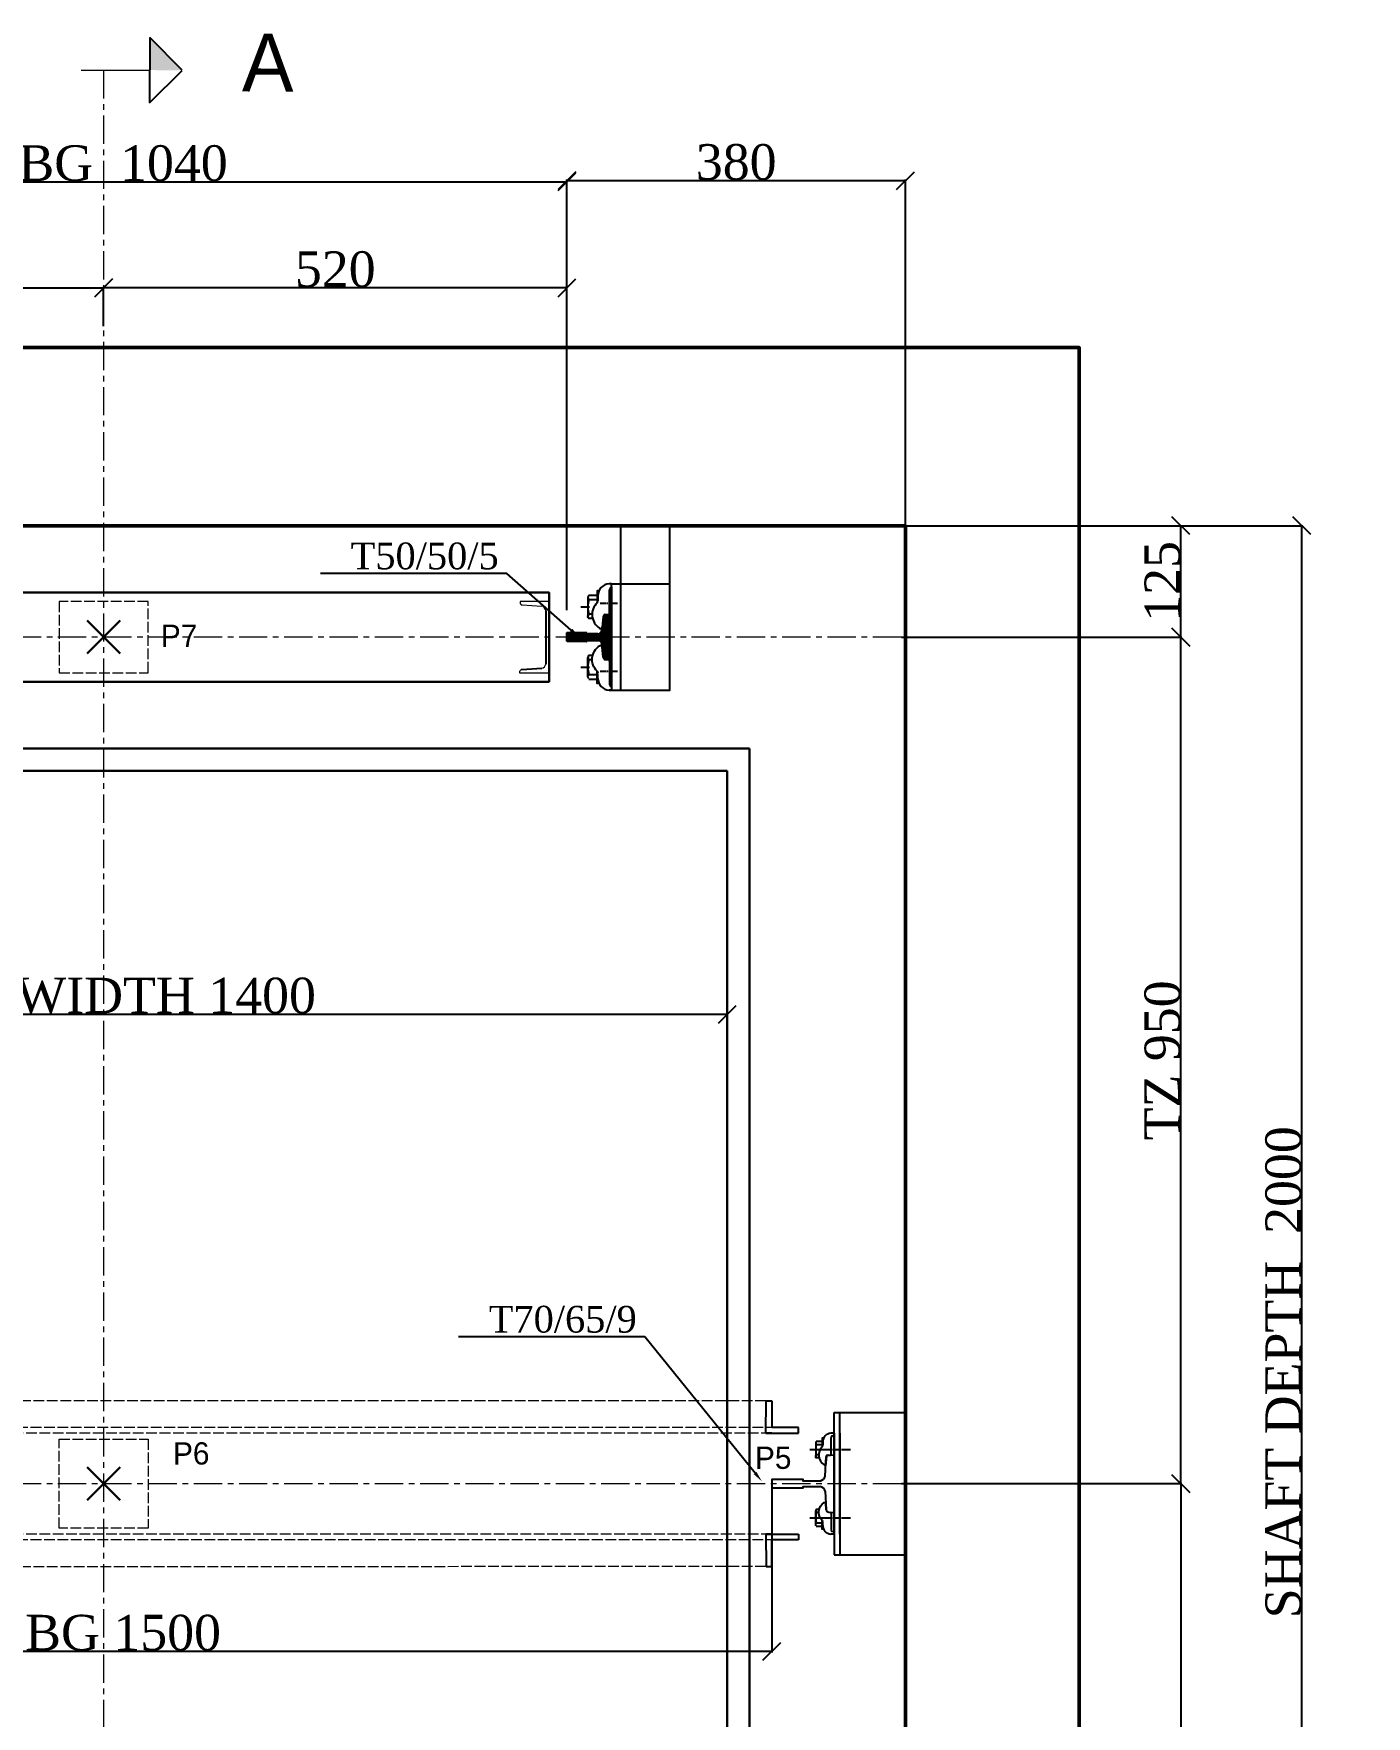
# Model space of a CAD drawing. Header units: millimetres. Extents: x 130 to 2977, y 155 to 3551.
# Drawn here: x 1481 to 2977, y 1662 to 3551 of the extents above; entities that cross this region are included whole.
import ezdxf
from ezdxf import colors
from ezdxf.entities.mleader import LeaderData, LeaderLine
from ezdxf.math import Vec2, Vec3

# ---------------------------------------------------------------- set-up
doc = ezdxf.new("R2010")
doc.units = ezdxf.units.MM
for name, pattern in [('ACAD_ISO02W100', [15, 12, -3]), ('ACAD_ISO10W100', [18, 12, -3, 0, -3]), ('CENTER', [50.8, 31.75, -6.35, 6.35, -6.35]), ('CENTER2', [28.575, 19.05, -3.175, 3.175, -3.175])]:
    doc.linetypes.add(name, pattern=pattern)
for name, color, linetype in [('7', 6, 'ACAD_ISO10W100'), ('PDF_0', 7, 'Continuous'), ('PDF_gide rail', 7, 'Continuous')]:
    doc.layers.add(name, color=color, linetype=linetype)
for name, color, linetype, lineweight in [('Car', 3, 'Continuous', 18), ('CL', 2, 'CENTER', 0), ('DL', 8, 'ACAD_ISO02W100', 0), ('step&guides', 3, 'Continuous', 30), ('Wall', 1, 'Continuous', 50)]:
    doc.layers.add(name, color=color, linetype=linetype, lineweight=lineweight)
doc.styles.add('nassar2', font='cent.shx', dxfattribs={"height": 60})
doc.styles.add('top', font='cent.shx', dxfattribs={"height": 40})
doc.dimstyles.new('top', dxfattribs={"dimtxt": 35, "dimasz": 20, "dimexe": 1.25, "dimexo": 0.625, "dimtad": 1, "dimtxsty": 'top', "dimblk": 'OBLIQUE', "dimcen": 2.5, "dimadec": 0, "dimazin": 0, "dimtfac": 1, "dimtmove": 0, "dimatfit": 3, "dimldrblk": 'OBLIQUE', "dimfxl": 1, "dimarcsym": 0})
pattern_1 = [(45, (19074.27063, -6497.71146), (-0.08838834765, 0.08838834765), [])]

# ---------------------------------------------------------------- blocks, each defined once
blk = doc.blocks.new('_Oblique')
at = {"color": 0, "linetype": 'ByBlock', "lineweight": -2}
blk.add_line((-0.5, -0.5), (0.5, 0.5), dxfattribs=at)
blk = doc.blocks.new('*D35')
at = {"color": 0, "lineweight": -2, "transparency": 16777216}
for p, q in [((1039.9, 2999.2), (1039.9, 3266.8)), ((1559.9, 3231.2), (1559.9, 3266.8)), ((1039.9, 3265.6), (1559.9, 3265.6))]:
    blk.add_line(p, q, dxfattribs=at)
at = {"layer": 'Defpoints', "color": 0, "transparency": 16777216}
for p in [(1559.9, 3265.6), (1559.9, 3230.5), (1039.9, 2998.6)]:
    blk.add_point(p, dxfattribs=at)
at = {"color": 0, "lineweight": -2, "transparency": 16777216, "xscale": 20, "yscale": 20, "zscale": 20, "rotation": 180}
blk.add_blockref('_Oblique', (1039.9, 3265.6), dxfattribs=at)
at = {"color": 0, "lineweight": -2, "transparency": 16777216, "xscale": 20, "yscale": 20, "zscale": 20}
blk.add_blockref('_Oblique', (1559.9, 3265.6), dxfattribs=at)
at = {"color": 0, "transparency": 16777216, "insert": (1299.9, 3286.2), "char_height": 40, "attachment_point": 5, "style": 'top'}
blk.add_mtext('520', dxfattribs=at)
blk = doc.blocks.new('*D36')
at = {"color": 0, "lineweight": -2, "transparency": 16777216}
for p, q in [((1559.9, 3222.4), (1559.9, 3266.8)), ((2079.9, 2999.2), (2079.9, 3266.8)), ((2079.9, 3265.6), (1559.9, 3265.6))]:
    blk.add_line(p, q, dxfattribs=at)
at = {"layer": 'Defpoints', "color": 0, "transparency": 16777216}
for p in [(1559.9, 3265.6), (1559.9, 3221.7), (2079.9, 2998.6)]:
    blk.add_point(p, dxfattribs=at)
at = {"color": 0, "lineweight": -2, "transparency": 16777216, "xscale": 20, "yscale": 20, "zscale": 20, "rotation": 180}
blk.add_blockref('_Oblique', (1559.9, 3265.6), dxfattribs=at)
at = {"color": 0, "lineweight": -2, "transparency": 16777216, "xscale": 20, "yscale": 20, "zscale": 20}
blk.add_blockref('_Oblique', (2079.9, 3265.6), dxfattribs=at)
at = {"color": 0, "transparency": 16777216, "insert": (1819.9, 3286.2), "char_height": 40, "attachment_point": 5, "style": 'top'}
blk.add_mtext('520', dxfattribs=at)
blk = doc.blocks.new('*D37')
at = {"color": 0, "lineweight": -2, "transparency": 16777216}
for p, q in [((1039.9, 2904), (1039.9, 3385.9)), ((1039.9, 3384.6), (2079.9, 3384.6)), ((2079.9, 2904), (2079.9, 3385.9))]:
    blk.add_line(p, q, dxfattribs=at)
at = {"layer": 'Defpoints', "color": 0, "transparency": 16777216}
for p in [(2079.9, 3384.6), (1039.9, 2903.4), (2079.9, 2903.4)]:
    blk.add_point(p, dxfattribs=at)
at = {"color": 0, "lineweight": -2, "transparency": 16777216, "xscale": 20, "yscale": 20, "zscale": 20, "rotation": 180}
blk.add_blockref('_Oblique', (1039.9, 3384.6), dxfattribs=at)
at = {"color": 0, "lineweight": -2, "transparency": 16777216, "xscale": 20, "yscale": 20, "zscale": 20}
blk.add_blockref('_Oblique', (2079.9, 3384.6), dxfattribs=at)
at = {"color": 0, "transparency": 16777216, "insert": (1559.9, 3405.2), "char_height": 40, "attachment_point": 5, "style": 'top'}
blk.add_mtext('DBG  1040', dxfattribs=at)
blk = doc.blocks.new('*D39')
at = {"color": 0, "lineweight": -2, "transparency": 16777216}
for p, q in [((2079.9, 2904), (2079.9, 3387.1)), ((2079.9, 3385.9), (2459.9, 3385.9)), ((2459.9, 2874.2), (2459.9, 3387.1))]:
    blk.add_line(p, q, dxfattribs=at)
at = {"layer": 'Defpoints', "color": 0, "transparency": 16777216}
for p in [(2459.9, 3385.9), (2079.9, 2903.4), (2459.9, 2873.6)]:
    blk.add_point(p, dxfattribs=at)
at = {"color": 0, "lineweight": -2, "transparency": 16777216, "xscale": 20, "yscale": 20, "zscale": 20, "rotation": 180}
blk.add_blockref('_Oblique', (2079.9, 3385.9), dxfattribs=at)
at = {"color": 0, "lineweight": -2, "transparency": 16777216, "xscale": 20, "yscale": 20, "zscale": 20}
blk.add_blockref('_Oblique', (2459.9, 3385.9), dxfattribs=at)
at = {"color": 0, "transparency": 16777216, "insert": (2269.9, 3406.5), "char_height": 40, "attachment_point": 5, "style": 'top'}
blk.add_mtext('380', dxfattribs=at)
blk = doc.blocks.new('*D47')
at = {"color": 0, "lineweight": -2, "transparency": 16777216}
for p, q in [((2691.7, 2998.6), (2770.2, 2998.6)), ((2769, 2873.6), (2769, 2998.6)), ((2455.5, 2873.6), (2770.2, 2873.6))]:
    blk.add_line(p, q, dxfattribs=at)
at = {"layer": 'Defpoints', "color": 0, "transparency": 16777216}
for p in [(2691, 2998.6), (2769, 2998.6), (2454.9, 2873.6)]:
    blk.add_point(p, dxfattribs=at)
at = {"color": 0, "lineweight": -2, "transparency": 16777216, "xscale": 20, "yscale": 20, "zscale": 20}
for p, rotation in [((2769, 2998.6), 90), ((2769, 2873.6), 270)]:
    blk.add_blockref('_Oblique', p, dxfattribs=dict(at, rotation=rotation))
at = {"color": 0, "transparency": 16777216, "insert": (2748.4, 2936.1), "char_height": 40, "attachment_point": 5, "rotation": 90, "style": 'top'}
blk.add_mtext('125', dxfattribs=at)
blk = doc.blocks.new('*D48')
at = {"color": 0, "lineweight": -2, "transparency": 16777216}
for p, q in [((2455.5, 1923.6), (2770.2, 1923.6)), ((2769, 1923.6), (2769, 998.6)), ((2460.5, 998.6), (2770.2, 998.6))]:
    blk.add_line(p, q, dxfattribs=at)
at = {"layer": 'Defpoints', "color": 0, "transparency": 16777216}
for p in [(2454.9, 1923.6), (2459.9, 998.6), (2769, 998.6)]:
    blk.add_point(p, dxfattribs=at)
at = {"color": 0, "lineweight": -2, "transparency": 16777216, "xscale": 20, "yscale": 20, "zscale": 20}
for p, rotation in [((2769, 1923.6), 90), ((2769, 998.6), 270)]:
    blk.add_blockref('_Oblique', p, dxfattribs=dict(at, rotation=rotation))
at = {"color": 0, "transparency": 16777216, "insert": (2748.4, 1461.1), "char_height": 40, "attachment_point": 5, "rotation": 90, "style": 'top'}
blk.add_mtext('925', dxfattribs=at)
blk = doc.blocks.new('*D49')
at = {"color": 0, "lineweight": -2, "transparency": 16777216}
for p, q in [((2460.5, 2873.6), (2770.2, 2873.6)), ((2769, 1923.6), (2769, 2873.6)), ((2455.5, 1923.6), (2770.2, 1923.6))]:
    blk.add_line(p, q, dxfattribs=at)
at = {"layer": 'Defpoints', "color": 0, "transparency": 16777216}
for p in [(2459.9, 2873.6), (2769, 2873.6), (2454.9, 1923.6)]:
    blk.add_point(p, dxfattribs=at)
at = {"color": 0, "lineweight": -2, "transparency": 16777216, "xscale": 20, "yscale": 20, "zscale": 20}
for p, rotation in [((2769, 2873.6), 90), ((2769, 1923.6), 270)]:
    blk.add_blockref('_Oblique', p, dxfattribs=dict(at, rotation=rotation))
at = {"color": 0, "transparency": 16777216, "insert": (2748.4, 2398.6), "char_height": 40, "attachment_point": 5, "rotation": 90, "style": 'top'}
blk.add_mtext('TZ 950', dxfattribs=at)
blk = doc.blocks.new('*D62')
at = {"color": 0, "lineweight": -2, "transparency": 16777216}
for p, q in [((2309.9, 1927.5), (2309.9, 1734.2)), ((809.9, 1918.5), (809.9, 1734.2)), ((809.9, 1735.5), (2309.9, 1735.5))]:
    blk.add_line(p, q, dxfattribs=at)
at = {"layer": 'Defpoints', "color": 0, "transparency": 16777216}
for p in [(2309.9, 1928.1), (809.9, 1919.1), (2309.9, 1735.5)]:
    blk.add_point(p, dxfattribs=at)
at = {"color": 0, "lineweight": -2, "transparency": 16777216, "xscale": 20, "yscale": 20, "zscale": 20, "rotation": 180}
blk.add_blockref('_Oblique', (809.9, 1735.5), dxfattribs=at)
at = {"color": 0, "lineweight": -2, "transparency": 16777216, "xscale": 20, "yscale": 20, "zscale": 20}
blk.add_blockref('_Oblique', (2309.9, 1735.5), dxfattribs=at)
at = {"color": 0, "transparency": 16777216, "insert": (1559.9, 1756.1), "char_height": 40, "attachment_point": 5, "style": 'top'}
blk.add_mtext('DBG 1500', dxfattribs=at)
blk = doc.blocks.new('*D63')
at = {"color": 0, "lineweight": -2, "transparency": 16777216}
for p, q in [((859.9, 2723), (859.9, 2449)), ((2259.9, 2723), (2259.9, 2449)), ((859.9, 2450.3), (2259.9, 2450.3))]:
    blk.add_line(p, q, dxfattribs=at)
at = {"layer": 'Defpoints', "color": 0, "transparency": 16777216}
for p in [(859.9, 2723.6), (2259.9, 2723.6), (2259.9, 2450.3)]:
    blk.add_point(p, dxfattribs=at)
at = {"color": 0, "lineweight": -2, "transparency": 16777216, "xscale": 20, "yscale": 20, "zscale": 20, "rotation": 180}
blk.add_blockref('_Oblique', (859.9, 2450.3), dxfattribs=at)
at = {"color": 0, "lineweight": -2, "transparency": 16777216, "xscale": 20, "yscale": 20, "zscale": 20}
blk.add_blockref('_Oblique', (2259.9, 2450.3), dxfattribs=at)
at = {"color": 0, "transparency": 16777216, "insert": (1559.9, 2470.9), "char_height": 40, "attachment_point": 5, "style": 'top'}
blk.add_mtext('CAR WIDTH 1400', dxfattribs=at)
blk = doc.blocks.new('*D54')
at = {"color": 0, "lineweight": -2, "transparency": 16777216}
for p, q in [((2455.5, 2998.6), (2906, 2998.6)), ((2904.7, 998.6), (2904.7, 2998.6)), ((2455.5, 998.6), (2906, 998.6))]:
    blk.add_line(p, q, dxfattribs=at)
at = {"layer": 'Defpoints', "color": 0, "transparency": 16777216}
for p in [(2454.9, 2998.6), (2904.7, 2998.6), (2454.9, 998.6)]:
    blk.add_point(p, dxfattribs=at)
at = {"color": 0, "lineweight": -2, "transparency": 16777216, "xscale": 20, "yscale": 20, "zscale": 20}
for p, rotation in [((2904.7, 2998.6), 90), ((2904.7, 998.6), 270)]:
    blk.add_blockref('_Oblique', p, dxfattribs=dict(at, rotation=rotation))
at = {"color": 0, "transparency": 16777216, "insert": (2884.1, 2048.6), "char_height": 40, "attachment_point": 5, "rotation": 90, "style": 'top'}
blk.add_mtext('SHAFT DEPTH  2000', dxfattribs=at)

msp = doc.modelspace()

# ---------------------------------------------------------------- hatches: boundary and pattern name
h = msp.add_hatch()
h.set_pattern_fill('ANSI31', color=256)
h.set_pattern_definition(pattern_1)
h.paths.add_polyline_path([(2129.853, 2898.702), (2124.554, 2898.702, 0.26508525), (2121.053, 2896.018), (2119.239, 2881.569, -0.36605419), (2114.661, 2877.334), (2102.081, 2877.334), (2102.081, 2878.234), (2079.853, 2878.234), (2079.853, 2873.702), (2129.853, 2873.702)])
h = msp.add_hatch()
h.set_pattern_fill('ANSI31', color=256)
h.set_pattern_definition(pattern_1)
edge = h.paths.add_edge_path()
edge.add_line((2129.853, 2848.23), (2124.554, 2848.23))
edge.add_arc((2125.158, 2852.643), 4.453, 202.826875, 262.21404, ccw=False)
edge.add_line((2121.053, 2850.915), (2119.239, 2865.363))
edge.add_arc((2114.445, 2864.773), 4.83, 7.012299, 87.433754)
edge.add_line((2114.661, 2869.599), (2102.081, 2869.599))
edge.add_line((2102.081, 2869.599), (2102.081, 2868.698))
edge.add_line((2102.081, 2868.698), (2079.853, 2868.698))
edge.add_line((2079.853, 2868.698), (2079.853, 2873.702))
edge.add_line((2079.853, 2873.702), (2129.853, 2873.702))
edge.add_line((2129.853, 2873.702), (2129.853, 2848.23))
at = {"layer": 'Car', "lineweight": 25, "ltscale": 4, "transparency": 16777216}
h = msp.add_hatch(color=256, dxfattribs=at)
h.dxf.hatch_style = 1
h.paths.add_polyline_path([(1611.521, 3509.839), (1611.622, 3546.59), (1648.051, 3509.738)])

# ---------------------------------------------------------------- linework, layer by layer
for p, q in [((664.853, 2998.584), (2454.853, 2998.584)), ((2129.853, 2898.466), (2129.853, 2933.518)), ((2129.853, 2933.518), (2195.265, 2933.518)), ((2056.077, 2903.302), (2056.077, 2843.356)), ((2124.554, 2898.702), (2129.853, 2898.702)), ((2129.853, 2898.466), (2129.853, 2848.466)), ((2079.853, 2878.352), (2079.853, 2869.052)), ((2102.081, 2878.352), (2079.853, 2878.352)), ((2079.853, 2878.352), (2079.853, 2869.052)), ((2079.853, 2869.052), (2079.853, 2878.352)), ((2079.853, 2878.234), (2079.853, 2868.934)), ((2102.081, 2878.234), (2079.853, 2878.234)), ((2079.853, 2878.234), (2079.853, 2868.934)), ((2102.081, 2877.334), (2102.081, 2878.352)), ((2114.661, 2877.334), (2102.081, 2877.334)), ((2102.081, 2869.052), (2079.853, 2869.052)), ((2102.081, 2868.934), (2079.853, 2868.934)), ((2102.081, 2870.071), (2102.081, 2869.052)), ((2114.661, 2869.982), (2102.081, 2869.982)), ((2124.554, 2848.702), (2129.718, 2848.702)), ((2124.554, 2848.702), (2129.853, 2848.702)), ((2129.853, 2848.466), (2129.853, 2813.886)), ((2127.352, 2813.886), (2195.265, 2813.886)), ((2379.853, 2003.584), (2459.853, 2003.584)), ((2379.853, 1956.084), (2379.853, 1891.084)), ((2309.853, 1928.084), (2309.853, 1919.084)), ((2379.853, 1843.584), (2459.853, 1843.584))]:
    msp.add_line(p, q)
at = {"ltscale": 5, "transparency": 33554666}
for p, q in [((2303.279, 1980.138), (2303.335, 2016.659)), ((2303.335, 2016.659), (2309.909, 2016.649)), ((2309.909, 2016.649), (2309.863, 1986.702)), ((2339.81, 1986.656), (2309.863, 1986.702)), ((2339.8, 1980.082), (2339.81, 1986.656)), ((2309.853, 1980.128), (2303.279, 1980.138)), ((2303.279, 1980.138), (2339.8, 1980.082)), ((2303.279, 1867.03), (2339.8, 1867.086)), ((2309.853, 1867.04), (2303.279, 1867.03)), ((2303.279, 1867.03), (2303.335, 1830.51)), ((2339.81, 1860.513), (2309.863, 1860.467)), ((2309.909, 1830.52), (2309.863, 1860.467)), ((2339.8, 1867.086), (2339.81, 1860.513)), ((2303.335, 1830.51), (2309.909, 1830.52))]:
    msp.add_line(p, q, dxfattribs=at)
msp.add_lwpolyline([(2139.853, 2813.886), (2195.265, 2813.886), (2195.265, 2998.584), (2139.853, 2998.584)], close=True)
at = {"layer": 'Car', "lineweight": 25, "ltscale": 4, "transparency": 33554666}
for p, q in [((1611.622, 3546.59, -114), (1611.42, 3473.088, -114)), ((1648.051, 3509.738, -114), (1611.622, 3546.59, -114)), ((1611.42, 3473.088, -114), (1648.167, 3509.612, -114))]:
    msp.add_line(p, q, dxfattribs=at)
at = {"layer": 'Car', "ltscale": 4, "transparency": 33554666}
msp.add_line((1534.733, 3509.839, -114), (1611.521, 3509.839, -114), dxfattribs=at)
at = {"layer": 'Car', "linetype": 'CENTER2', "lineweight": 30, "ltscale": 4, "transparency": 33554666}
for p, q in [((1541.356, 2855.088), (1578.349, 2892.081)), ((1578.349, 2855.088), (1541.356, 2892.081)), ((1578.349, 1905.088), (1541.356, 1942.081)), ((1541.356, 1905.088), (1578.349, 1942.081))]:
    msp.add_line(p, q, dxfattribs=at)
at = {"layer": 'CL'}
for p, q in [((1559.853, 3509.839, -110.467), (1559.853, 326.281)), ((2454.853, 2873.584), (664.853, 2873.584)), ((2454.853, 1923.584), (664.853, 1923.584))]:
    msp.add_line(p, q, dxfattribs=at)
at = {"layer": 'DL'}
for p, q in [((2303.335, 2016.659), (809.797, 2016.395)), ((2330.027, 1986.671), (779.896, 1986.341)), ((2339.8, 1980.138), (779.906, 1980.082)), ((2339.8, 1867.03), (779.905, 1866.754)), ((2330.027, 1860.498), (809.843, 1860.284)), ((2303.335, 1830.51), (814.322, 1830.254))]:
    msp.add_line(p, q, dxfattribs=at)
for points in [[(1509.99, 2833.683), (1609.99, 2833.683), (1609.99, 2913.683), (1509.99, 2913.683)], [(1609.853, 1873.584), (1509.853, 1873.584), (1509.853, 1973.584), (1609.853, 1973.584)]]:
    msp.add_lwpolyline(points, close=True, dxfattribs=at)
at = {"layer": 'PDF_0', "lineweight": 25}
for points in [[(2129.853, 2933.518), (2127.352, 2933.518)], [(2129.853, 2930.054), (2129.853, 2816.878)], [(2129.853, 2816.878), (2129.853, 2930.054)], [(2129.853, 2930.054), (2129.853, 2816.878)], [(2103.452, 2918.185), (2103.452, 2896.705)], [(2104.407, 2920.826), (2113.683, 2920.826)], [(2114.659, 2920.338), (2114.659, 2914.48)], [(2117.322, 2911.713), (2123.963, 2911.713)], [(2124.589, 2911.713), (2125.628, 2911.713)], [(2126.524, 2911.713), (2136.538, 2911.713)], [(2127.84, 2900.811), (2127.84, 2926.684)], [(2095.62, 2907.645), (2103.431, 2907.645)], [(2095.62, 2907.645), (2103.431, 2907.645)], [(2104.407, 2907.645), (2105.384, 2907.645)], [(2108.313, 2899.346), (2104.407, 2899.346)], [(2120.517, 2896.417), (2119.541, 2884.701)], [(2122.47, 2898.858), (2124.423, 2898.858), (2127.039, 2898.947)], [(2120.517, 2850.988), (2119.541, 2862.704)], [(2029.172, 2837.22), (2051.829, 2838.636)], [(2095.62, 2839.76), (2103.431, 2839.76)], [(2095.62, 2839.76), (2103.431, 2839.76)], [(2103.452, 2829.22), (2103.452, 2850.699)], [(2108.313, 2848.058), (2104.407, 2848.058)], [(2104.407, 2839.76), (2105.384, 2839.76)], [(2114.659, 2827.067), (2114.659, 2832.925)], [(2117.322, 2835.221), (2123.963, 2835.221)], [(2122.47, 2848.547), (2124.423, 2848.547), (2127.039, 2848.458)], [(2124.589, 2835.221), (2125.628, 2835.221)], [(2126.524, 2835.221), (2136.538, 2835.221)], [(2127.84, 2846.594), (2127.84, 2820.721)], [(2104.407, 2826.579), (2113.683, 2826.579)], [(2129.853, 2813.886), (2127.352, 2813.886)], [(2379.853, 1866.996), (2379.853, 2003.584)], [(2386.345, 1866.996), (2386.345, 2003.584)], [(2359.103, 1969.302), (2359.103, 1954.075)], [(2359.781, 1971.174), (2366.356, 1971.174)], [(2367.048, 1970.828), (2367.048, 1966.675)], [(2379.853, 1980.172), (2376.046, 1980.172)], [(2376.392, 1956.985), (2376.392, 1975.327)], [(2377.084, 1980.172), (2377.084, 1980.172)], [(2378.469, 1977.404), (2379.853, 1977.404)], [(2379.853, 1980.172), (2379.853, 1866.996)], [(2379.853, 1980.172), (2379.853, 1843.584)], [(2386.345, 1980.172), (2386.345, 1866.996)], [(2386.345, 1866.996), (2386.345, 1980.172)], [(2386.345, 1980.172), (2386.345, 1866.996)], [(2386.345, 1980.172), (2386.345, 1843.584)], [(2352.513, 1961.83), (2359.435, 1961.83)], [(2359.781, 1961.83), (2360.819, 1961.83)], [(2362.549, 1955.947), (2359.781, 1955.947)], [(2361.165, 1961.83), (2368.086, 1961.83)], [(2368.432, 1961.83), (2369.471, 1961.83)], [(2369.817, 1961.83), (2376.738, 1961.83)], [(2370.743, 1952.758), (2370.373, 1945.572)], [(2370.509, 1945.565), (2370.509, 1945.565)], [(2372.585, 1955.601), (2373.97, 1955.601), (2375.816, 1955.76)], [(2377.43, 1961.83), (2378.123, 1961.83)], [(2378.815, 1961.83), (2385.456, 1961.83)], [(2386.082, 1961.83), (2387.121, 1961.83)], [(2388.017, 1961.83), (2398.031, 1961.83)], [(2359.103, 1877.866), (2359.103, 1893.094)], [(2362.549, 1891.222), (2359.781, 1891.222)], [(2370.743, 1894.41), (2370.373, 1901.597)], [(2370.509, 1901.604), (2370.509, 1901.604)], [(2376.392, 1890.183), (2376.392, 1871.841)], [(2352.513, 1885.338), (2359.435, 1885.338)], [(2359.781, 1885.338), (2360.819, 1885.338)], [(2359.781, 1875.994), (2366.356, 1875.994)], [(2361.165, 1885.338), (2368.086, 1885.338)], [(2367.048, 1876.34), (2367.048, 1880.493)], [(2368.432, 1885.338), (2369.471, 1885.338)], [(2369.817, 1885.338), (2376.738, 1885.338)], [(2377.43, 1885.338), (2378.123, 1885.338)], [(2378.469, 1869.765), (2379.853, 1869.765)], [(2378.815, 1885.338), (2385.456, 1885.338)], [(2386.082, 1885.338), (2387.121, 1885.338)], [(2388.017, 1885.338), (2398.031, 1885.338)], [(2379.853, 1866.996), (2376.046, 1866.996)], [(2377.084, 1866.996), (2377.084, 1866.996)]]:
    msp.add_lwpolyline(points, dxfattribs=at)
at = {"layer": 'PDF_0', "lineweight": 13}
msp.add_lwpolyline([(2029.172, 2837.22), (2028.7, 2837.22), (2028.228, 2836.748), (2027.756, 2836.276), (2027.284, 2835.804), (2026.812, 2835.332), (2026.812, 2834.86), (2026.812, 2833.444), (2059.853, 2833.444), (2059.853, 2913.686), (2027.284, 2913.686), (2027.284, 2912.27), (2027.284, 2911.798), (2027.284, 2911.326), (2027.756, 2910.854), (2027.756, 2910.382), (2028.228, 2910.382), (2028.7, 2909.91), (2029.172, 2909.91), (2029.644, 2909.91), (2051.357, 2908.494)], dxfattribs=at)
at = {"layer": 'PDF_0', "lineweight": 25}
for points in [[(2104.404, 2920.427, 0.42555746), (2104.407, 2915.944), (2113.683, 2915.944)], [(2113.671, 2912.043, 0.4769017), (2116.636, 2883.591, 0.14500939), (2117.832, 2883.236)], [(2115.635, 2925.708), (2113.683, 2925.708), (2113.683, 2912.039, 0.19879356), (2114.659, 2914.235)], [(2108.801, 2894.464), (2104.407, 2894.464, -0.42555746), (2104.404, 2898.948)], [(2108.801, 2852.94), (2104.407, 2852.94, 0.42555746), (2104.404, 2848.457)], [(2113.671, 2835.362, -0.4769017), (2116.636, 2863.814, -0.14500939), (2117.832, 2864.168)], [(2115.635, 2821.697), (2113.683, 2821.697), (2113.683, 2835.366, -0.19879356), (2114.659, 2833.169)], [(2104.404, 2826.977, -0.42555746), (2104.407, 2831.461), (2113.683, 2831.461)], [(2359.778, 1970.892, 0.42555746), (2359.781, 1967.713), (2366.356, 1967.713)], [(2366.348, 1964.948, 0.4769017), (2368.45, 1944.778, 0.14500939), (2369.298, 1944.526)], [(2367.74, 1974.635), (2366.356, 1974.635), (2366.356, 1964.945, 0.19879356), (2367.048, 1966.502)], [(2362.895, 1952.486), (2359.781, 1952.486, -0.42555746), (2359.778, 1955.664)], [(2362.895, 1894.682), (2359.781, 1894.682, 0.42555746), (2359.778, 1891.504)], [(2366.348, 1882.221, -0.4769017), (2368.45, 1902.391, -0.14500939), (2369.298, 1902.642)], [(2359.778, 1876.277, -0.42555746), (2359.781, 1879.455), (2366.356, 1879.455)], [(2367.74, 1872.534), (2366.356, 1872.534), (2366.356, 1882.224, -0.19879356), (2367.048, 1880.666)]]:
    msp.add_lwpolyline(points, format="xyb", dxfattribs=at)
for centre, radius, start, end in [((2128.502, 2919.718), 13.848, 94.764301, 178.447705), ((2130.899, 2926.554), 3.062, 109.97479, 177.565369), ((2136.87, 2907.401), 33.439, 165.750386, 194.249614), ((2123.61, 2895.944), 3.129, 111.372873, 171.307511), ((2125.709, 2900.623), 2.139, 308.432243, 5.040786), ((2118.27, 2884.455), 1.295, 250.254053, 10.952428), ((2136.87, 2840.004), 33.439, 165.750386, 194.249614), ((2123.61, 2851.46), 3.129, 188.692489, 248.627127), ((2125.709, 2846.782), 2.139, 354.959214, 51.567757), ((2128.502, 2827.686), 13.848, 181.552295, 265.235699), ((2130.899, 2820.851), 3.062, 182.434631, 250.02521), ((2382.794, 1961.657), 23.705, 165.750386, 194.249614), ((2376.862, 1970.389), 9.817, 94.764301, 178.447705), ((2378.561, 1975.235), 2.171, 92.434631, 177.565369), ((2369.257, 1945.645), 1.119, 272.099382, 356.25679), ((2373.105, 1953.152), 2.503, 101.990352, 160.702621), ((2375.189, 1956.803), 1.217, 301.035537, 8.62894), ((2382.794, 1885.511), 23.705, 165.750386, 194.249614), ((2369.257, 1901.524), 1.119, 3.74321, 87.900618), ((2375.189, 1890.366), 1.217, 351.37106, 58.964463), ((2376.862, 1876.779), 9.817, 181.552295, 265.235699), ((2378.561, 1871.934), 2.171, 182.434631, 267.565369)]:
    msp.add_arc(centre, radius, start, end, dxfattribs=at)
at = {"layer": 'PDF_0', "lineweight": 13}
for centre, radius, start, end in [((2050.035, 2902.551), 6.088, 7.084044, 77.463334), ((2051.033, 2843.649), 5.052, 273.361842, 356.68247)]:
    msp.add_arc(centre, radius, start, end, dxfattribs=at)
at = {"layer": 'PDF_gide rail', "lineweight": 25}
for points in [[(2121.053, 2896.018), (2119.267, 2881.497)], [(2121.053, 2851.387), (2119.267, 2865.908)], [(2121.053, 2851.387), (2119.267, 2865.908)], [(2369.674, 1931.972), (2370.743, 1953.98)], [(2373.959, 1891.558), (2379.853, 1891.084), (2379.853, 1956.084), (2379.853, 1956.084)], [(2373.959, 1955.611), (2379.853, 1956.084), (2379.853, 1891.084), (2379.853, 1891.084)], [(2364.277, 1926.584), (2345.124, 1926.584), (2345.124, 1928.084), (2309.853, 1928.084), (2309.853, 1919.084), (2345.124, 1919.084), (2345.124, 1920.584), (2364.277, 1920.584)], [(2369.674, 1915.196), (2370.743, 1894.41)]]:
    msp.add_lwpolyline(points, dxfattribs=at)
for centre, radius, start, end in [((2125.158, 2894.29), 4.453, 97.78596, 157.173125), ((2114.445, 2882.159), 4.83, 272.566246, 353.433042), ((2114.767, 2865.47), 4.514, 4.441437, 91.341102), ((2125.158, 2853.115), 4.453, 202.826875, 262.21404), ((2125.158, 2853.115), 4.453, 202.826875, 262.21404), ((2374.636, 1951.608), 4.059, 99.590679, 163.538462), ((2362.273, 1933.989), 7.671, 285.142512, 344.7569), ((2362.273, 1913.179), 7.671, 15.2431, 74.857488), ((2374.636, 1895.56), 4.059, 196.461538, 260.409321), ((2374.636, 1895.56), 4.059, 196.461538, 260.409321)]:
    msp.add_arc(centre, radius, start, end, dxfattribs=at)
at = {"layer": 'step&guides'}
for p, q in [((834.853, 2748.584), (2284.853, 2748.584)), ((2284.853, 2748.584), (2284.853, 1098.584)), ((859.853, 2723.584), (2259.853, 2723.584)), ((2259.853, 2723.584), (2259.853, 1123.584))]:
    msp.add_line(p, q, dxfattribs=at)
msp.add_lwpolyline([(1059.853, 2823.584), (2059.853, 2823.565), (2059.853, 2923.565), (1059.853, 2923.584)], close=True, dxfattribs=at)
at = {"layer": 'Wall'}
for points in [[(2194.853, 798.584), (2654.853, 798.584), (2654.853, 3198.584), (464.853, 3198.584), (464.853, 798.584), (924.853, 798.584)], [(924.853, 998.584), (659.853, 998.584), (659.853, 2998.584), (2459.853, 2998.584), (2459.853, 998.584), (2194.853, 998.584)]]:
    msp.add_lwpolyline(points, dxfattribs=at)

# ---------------------------------------------------------------- texts
at = {"ltscale": 4, "transparency": 33554666, "insert": (1773.343, 3550.635, -114), "char_height": 65, "attachment_point": 3, "rotation": 359.727953}
msp.add_mtext_dynamic_manual_height_columns('A', width=315.98199, gutter_width=125, heights=[0], dxfattribs=at)
at = {"linetype": 'ACAD_ISO02W100', "ltscale": 4, "transparency": 33554666, "char_height": 25}
for s, insert, attachment_point in [('P7', (1624.152, 2887.561), 1), ('P6', (1637.813, 1970.056), 1), ('P5', (2331.878, 1965.177), 3)]:
    msp.add_mtext_dynamic_manual_height_columns(s, width=377.71746, gutter_width=125, heights=[0], dxfattribs=dict(at, insert=insert, attachment_point=attachment_point))
at = {"layer": '7', "ltscale": 4, "char_height": 30, "attachment_point": 3}
for s, insert in [('{\\Fcent|c0;T50/50/5}', (2003.33, 2979.702)), ('{\\Fcent|c0;T70/65/9}', (2158.33, 2123.149))]:
    msp.add_mtext_dynamic_manual_height_columns(s, width=812.66208, gutter_width=175, heights=[0], dxfattribs=dict(at, insert=insert))

# ---------------------------------------------------------------- dimensions: what is measured, and where the dimension line sits
for base, p1, p2, text, picture, middle in [((2079.853, 3384.601), (1039.853, 2903.352), (2079.853, 2903.352), 'DBG  <>', '*D37', (1559.853, 3384.601)), ((2259.853, 2450.257), (859.853, 2723.584), (2259.853, 2723.584), 'CAR WIDTH <>', '*D63', (1559.853, 2450.257)), ((2309.853, 1735.462), (809.853, 1919.084), (2309.853, 1928.084), 'DBG <>', '*D62', (1559.853, 1735.462))]:
    dim = msp.add_linear_dim(base=base, p1=p1, p2=p2, text=text, dimstyle='top')
    dim.commit()
    dim.dimension.update_dxf_attribs({"geometry": picture, "text_midpoint": middle, "dimtype": 160})
for base, p1, p2, angle, picture, middle in [((2459.853, 3385.851), (2079.853, 2903.352), (2459.853, 2873.584), 180, '*D39', (2269.853, 3385.851)), ((1559.853, 3265.568), (2079.853, 2998.584), (1559.853, 3221.734), 180, '*D36', (1819.853, 3265.568)), ((2768.99, 2998.584), (2454.853, 2873.584), (2691.033, 2998.584), 90, '*D47', (2768.99, 2936.084)), ((2768.99, 998.584), (2454.853, 1923.584), (2459.853, 998.584), 90, '*D48', (2768.99, 1461.084))]:
    dim = msp.add_linear_dim(base=base, p1=p1, p2=p2, angle=angle, dimstyle='top')
    dim.commit()
    dim.dimension.update_dxf_attribs({"geometry": picture, "text_midpoint": middle, "dimtype": 160})
dim = msp.add_linear_dim(base=(1559.853, 3265.568), p1=(1039.853, 2998.584), p2=(1559.853, 3230.532), dimstyle='top')
dim.commit()
dim.dimension.update_dxf_attribs({"geometry": '*D35', "text_midpoint": (1299.853, 3265.568), "dimtype": 160})
for base, p1, p2, text, picture, middle in [((2904.712, 2998.584), (2454.853, 998.584), (2454.853, 2998.584), 'SHAFT DEPTH  <>', '*D54', (2904.712, 2048.584)), ((2768.99, 2873.584), (2454.853, 1923.584), (2459.853, 2873.584), 'TZ <>', '*D49', (2768.99, 2398.584))]:
    dim = msp.add_linear_dim(base=base, p1=p1, p2=p2, angle=90, text=text, dimstyle='top')
    dim.commit()
    dim.dimension.update_dxf_attribs({"geometry": picture, "text_midpoint": middle, "dimtype": 160})

# ---------------------------------------------------------------- leaders
ml = msp.add_multileader_mtext('Standard')
ml.set_content('', color=256, style='nassar2')
ml.set_leader_properties()
ml.build(insert=Vec2(0, 0))
ml.multileader.update_dxf_attribs({"text_left_attachment_type": 6, "text_right_attachment_type": 6, "arrow_head_size": 12})
ctx = ml.context
ctx.base_point, ctx.char_height, ctx.arrow_head_size, ctx.landing_gap_size, ctx.plane_origin = Vec3(1803.26, 2944.938), 60, 12, 0.09, Vec3(2114.407, 3063.598)
ctx.left_attachment, ctx.right_attachment, ctx.text_align_type = 6, 6, 2
notes = []
notes.append((ctx, [(0, (1, 1, 0), (2012.311, 2944.938), (-1, 0), 208.871, [(0, [(2093.724, 2873.584)], 0, [])])]))
ctx.mtext.insert, ctx.mtext.alignment, ctx.mtext.flow_direction = Vec3(1803.35, 3004.938), 3, 5
ml = msp.add_multileader_mtext('Standard')
ml.set_content('', color=256, style='nassar2')
ml.set_leader_properties()
ml.build(insert=Vec2(0, 0))
ml.multileader.update_dxf_attribs({"text_left_attachment_type": 6, "text_right_attachment_type": 6, "arrow_head_size": 12})
ctx = ml.context
ctx.base_point, ctx.char_height, ctx.arrow_head_size, ctx.landing_gap_size, ctx.plane_origin = Vec3(1958.26, 2088.385), 60, 12, 0.09, Vec3(2339.407, 2116.174)
ctx.left_attachment, ctx.right_attachment, ctx.text_align_type = 6, 6, 2
notes.append((ctx, [(0, (1, 1, 0), (2167.311, 2088.385), (-1, 0), 208.871, [(0, [(2298.724, 1926.16)], 0, [])])]))
ctx.mtext.insert, ctx.mtext.alignment, ctx.mtext.flow_direction = Vec3(1958.35, 2148.385), 3, 5
for ctx, leaders in notes:
    for number, flags, end, landing, length, lines in leaders:
        leader = LeaderData()
        leader.index, (leader.has_last_leader_line, leader.has_dogleg_vector, leader.attachment_direction) = number, flags
        leader.last_leader_point, leader.dogleg_vector, leader.dogleg_length = Vec3(end), Vec3(landing), length
        for number, points, colour, breaks in lines:
            line = LeaderLine()
            line.index, line.vertices, line.color, line.breaks = number, Vec3.list(points), colors.encode_raw_color(colour), breaks
            leader.lines.append(line)
        ctx.leaders.append(leader)

doc.saveas('drawing.dxf')
